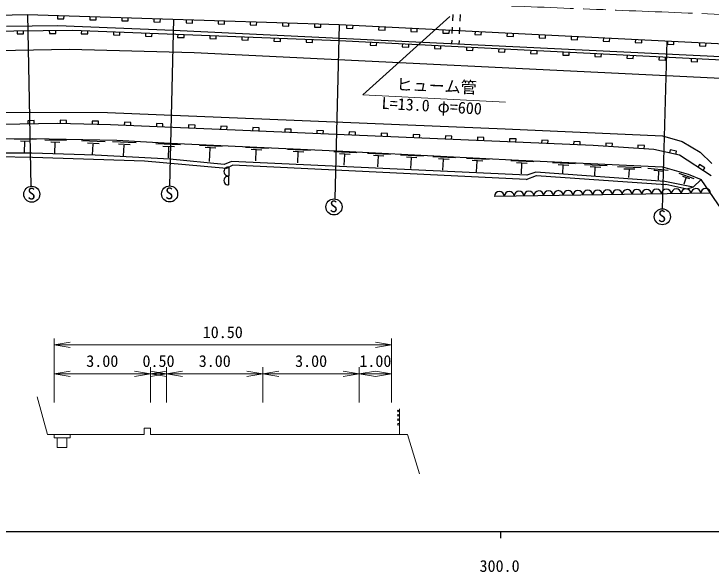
# Model space of a CAD drawing. Units: millimetres at full size, sheet at 1:1000, with parts at other scales. Extents: x 40000 to 680000, y 20000 to 380000.
# Drawn here: x 292270 to 400758, y 198715 to 285526 of the extents above; entities that cross this region are included whole.
import ezdxf
from ezdxf.enums import TextEntityAlignment as Align

# ---------------------------------------------------------------- set-up
doc = ezdxf.new("R2010")
doc.units = ezdxf.units.MM
doc.header["$LTSCALE"] = 1000
doc.linetypes.add('CHAIN', pattern=[18.5, 12, -1.5, 3.5, -1.5])
for name, color, linetype, lineweight in [('M-BGD', 7, 'Continuous', 25), ('M-BMK', 2, 'CHAIN', 13), ('M-STR-HTXT', 7, 'Continuous', 13), ('M-TTL-BAND', 7, 'Continuous', 25)]:
    doc.layers.add(name, color=color, linetype=linetype, lineweight=lineweight)
doc.styles.add('ＭＳ ゴシック', font='')
doc.styles.get('ＭＳ ゴシック').set_extended_font_data('MS Gothic')

# ---------------------------------------------------------------- blocks, each defined once
blk = doc.blocks.new('open_arrow')
at = {"color": 0, "linetype": 'Continuous', "lineweight": -2}
blk.add_lwpolyline([(7.5, 1.25), (0, 0), (7.5, -1.25)], dxfattribs=at)

msp = doc.modelspace()

# ---------------------------------------------------------------- linework, layer by layer
at = {"layer": 'M-BGD'}
for p, q in [((294369, 285443), (294879, 258725)), ((360578, 285463), (360533, 284464)), ((361691, 285418), (361652, 284419)), ((299074, 285290), (299058, 284790)), ((299058, 284790), (300057, 284757)), ((300057, 284757), (300074, 285257)), ((304071, 285127), (304055, 284627)), ((304055, 284627), (305055, 284595)), ((305055, 284595), (305071, 285095)), ((309069, 284965), (309053, 284465)), ((309053, 284465), (310052, 284432)), ((310052, 284432), (310068, 284932)), ((314066, 284802), (314050, 284302)), ((314050, 284302), (315049, 284270)), ((315049, 284270), (315066, 284769)), ((317087, 284704), (316496, 258775)), ((319063, 284639), (319047, 284140)), ((320047, 284107), (320063, 284607)), ((324061, 284477), (324045, 283977)), ((325044, 283945), (325060, 284444)), ((329058, 284314), (329042, 283814)), ((330041, 283782), (330058, 284282)), ((299119, 283671), (291115, 283583)), ((317028, 282969), (299119, 283671)), ((319047, 284140), (320047, 284107)), ((324045, 283977), (325044, 283945)), ((329042, 283814), (330041, 283782)), ((334056, 284152), (334039, 283652)), ((334039, 283652), (335039, 283619)), ((335039, 283619), (335055, 284119)), ((339053, 283989), (339037, 283489)), ((339037, 283489), (340036, 283457)), ((340036, 283457), (340052, 283957)), ((342895, 283864), (342195, 256752)), ((344049, 283807), (344025, 283307)), ((344025, 283307), (345023, 283257)), ((345023, 283257), (345048, 283757)), ((349043, 283558), (349018, 283058)), ((350017, 283008), (350042, 283508)), ((354037, 283309), (354012, 282809)), ((355011, 282760), (355036, 283259)), ((360487, 283465), (360442, 282466)), ((361613, 283419), (361574, 282420)), ((292774, 282913), (292779, 282413)), ((292779, 282413), (293779, 282423)), ((293779, 282423), (293774, 282923)), ((297773, 282963), (297778, 282463)), ((297778, 282463), (298778, 282473)), ((298778, 282473), (298773, 282973)), ((302772, 282947), (302753, 282448)), ((302753, 282448), (303752, 282410)), ((303752, 282410), (303771, 282909)), ((307768, 282757), (307749, 282257)), ((307749, 282257), (308749, 282219)), ((308749, 282219), (308768, 282718)), ((312765, 282566), (312746, 282066)), ((313745, 282028), (313764, 282527)), ((417974, 278109), (317028, 282969)), ((317761, 282375), (317742, 281875)), ((318741, 281837), (318760, 282336)), ((322758, 282184), (322738, 281684)), ((323738, 281646), (323757, 282146)), ((349018, 283058), (350017, 283008)), ((354012, 282809), (355011, 282760)), ((359031, 283060), (359006, 282560)), ((359006, 282560), (360005, 282511)), ((360005, 282511), (360030, 283010)), ((364025, 282811), (364000, 282311)), ((364000, 282311), (364998, 282262)), ((364998, 282262), (365023, 282761)), ((369018, 282562), (368994, 282063)), ((369992, 282013), (370017, 282512)), ((374012, 282313), (373987, 281814)), ((374986, 281764), (375011, 282263)), ((312746, 282066), (313745, 282028)), ((317742, 281875), (318741, 281837)), ((322738, 281684), (323738, 281646)), ((327754, 281993), (327735, 281493)), ((327735, 281493), (328734, 281455)), ((328734, 281455), (328753, 281955)), ((332750, 281802), (332731, 281302)), ((332731, 281302), (333730, 281264)), ((333730, 281264), (333750, 281764)), ((337747, 281611), (337728, 281111)), ((337728, 281111), (338727, 281073)), ((338727, 281073), (338746, 281573)), ((347737, 281167), (347711, 280667)), ((348710, 280616), (348735, 281116)), ((360397, 281467), (360370, 280882)), ((361534, 281421), (361511, 280827)), ((368994, 282063), (369992, 282013)), ((373987, 281814), (374986, 281764)), ((379006, 282064), (378981, 281565)), ((378981, 281565), (379980, 281515)), ((379980, 281515), (380005, 282014)), ((384000, 281815), (383975, 281316)), ((383975, 281316), (384974, 281266)), ((384974, 281266), (384999, 281765)), ((388994, 281566), (388969, 281067)), ((388969, 281067), (389967, 281017)), ((389967, 281017), (389992, 281516)), ((393893, 281322), (393124, 255230)), ((393987, 281317), (393963, 280818)), ((394961, 280768), (394986, 281267)), ((398981, 281068), (398956, 280569)), ((399955, 280519), (399980, 281019)), ((287234, 279814), (300939, 280051)), ((300939, 280051), (320331, 279538)), ((347711, 280667), (348710, 280616)), ((352730, 280912), (352705, 280413)), ((352705, 280413), (353703, 280362)), ((353703, 280362), (353729, 280861)), ((357724, 280658), (357698, 280158)), ((357698, 280158), (358697, 280107)), ((358697, 280107), (358722, 280607)), ((362717, 280403), (362692, 279904)), ((362692, 279904), (363690, 279853)), ((363690, 279853), (363716, 280352)), ((367711, 280148), (367685, 279649)), ((368684, 279598), (368709, 280097)), ((393963, 280818), (394961, 280768)), ((398956, 280569), (399955, 280519)), ((320331, 279538), (565036, 267526)), ((367685, 279649), (368684, 279598)), ((372704, 279894), (372679, 279394)), ((372679, 279394), (373677, 279343)), ((373677, 279343), (373703, 279843)), ((377698, 279639), (377672, 279140)), ((377672, 279140), (378671, 279089)), ((378671, 279089), (378696, 279588)), ((382691, 279384), (382666, 278885)), ((382666, 278885), (383664, 278834)), ((383664, 278834), (383690, 279333)), ((387685, 279130), (387659, 278630)), ((388658, 278580), (388683, 279079)), ((392678, 278875), (392653, 278376)), ((393651, 278325), (393677, 278824)), ((387659, 278630), (388658, 278580)), ((392653, 278376), (393651, 278325)), ((397672, 278621), (397646, 278121)), ((397646, 278121), (398645, 278070)), ((398645, 278070), (398670, 278570)), ((281239, 270068), (294825, 270266)), ((294825, 270266), (306832, 270187)), ((306832, 270187), (368735, 267674)), ((295434, 268933), (294434, 268916)), ((294434, 268916), (294442, 268416)), ((295442, 268433), (295434, 268933)), ((299453, 268983), (299442, 268483)), ((300453, 268959), (299453, 268983)), ((300441, 268459), (300453, 268959)), ((304452, 268864), (304440, 268364)), ((305452, 268840), (304452, 268864)), ((305440, 268340), (305452, 268840)), ((309459, 268703), (309437, 268204)), ((310458, 268660), (309459, 268703)), ((310436, 268161), (310458, 268660)), ((314454, 268488), (314433, 267989)), ((315453, 268445), (314454, 268488)), ((315432, 267946), (315453, 268445)), ((319450, 268273), (319428, 267774)), ((320449, 268230), (319450, 268273)), ((320427, 267731), (320449, 268230)), ((324445, 268058), (324423, 267559)), ((325444, 268015), (324445, 268058)), ((325422, 267516), (325444, 268015)), ((329440, 267843), (329419, 267344)), ((330439, 267800), (329440, 267843)), ((330418, 267301), (330439, 267800)), ((334436, 267628), (334414, 267129)), ((335435, 267585), (334436, 267628)), ((335413, 267086), (335435, 267585)), ((339431, 267413), (339410, 266914)), ((340430, 267370), (339431, 267413)), ((340409, 266871), (340430, 267370)), ((344426, 267198), (344405, 266699)), ((345425, 267155), (344426, 267198)), ((345404, 266656), (345425, 267155)), ((349422, 266983), (349400, 266484)), ((350421, 266940), (349422, 266983)), ((350399, 266441), (350421, 266940)), ((368735, 267674), (393192, 266573)), ((280095, 266006), (295116, 266168)), ((295722, 265976), (292323, 266029)), ((295116, 266168), (308266, 265880)), ((300459, 265824), (297060, 265878)), ((306477, 265644), (302764, 265801)), ((308266, 265880), (316604, 265442)), ((354417, 266768), (354396, 266269)), ((355416, 266725), (354417, 266768)), ((355395, 266226), (355416, 266725)), ((359413, 266553), (359391, 266054)), ((360412, 266510), (359413, 266553)), ((360390, 266011), (360412, 266510)), ((364408, 266338), (364386, 265839)), ((365407, 266295), (364408, 266338)), ((365385, 265796), (365407, 266295)), ((369403, 266123), (369382, 265624)), ((370402, 266080), (369403, 266123)), ((370381, 265581), (370402, 266080)), ((374399, 265908), (374377, 265409)), ((375398, 265865), (374399, 265908)), ((375376, 265366), (375398, 265865)), ((393192, 266573), (396271, 265700)), ((293311, 265764), (294684, 265743)), ((293889, 265624), (293863, 264017)), ((297991, 265612), (298048, 265612)), ((298048, 265612), (299421, 265592)), ((298626, 265472), (298600, 263865)), ((303700, 265473), (305518, 265395)), ((304543, 265286), (304441, 263632)), ((311301, 265493), (307588, 265649)), ((308524, 265321), (310342, 265243)), ((309366, 265134), (309265, 263480)), ((318214, 265145), (314338, 265300)), ((315451, 264977), (317261, 264889)), ((316341, 264785), (316257, 263129)), ((316604, 265442), (342442, 264239)), ((324699, 264887), (321134, 265043)), ((322023, 264793), (323677, 264700)), ((331864, 264573), (328299, 264729)), ((379394, 265693), (379373, 265194)), ((380393, 265650), (379394, 265693)), ((380372, 265151), (380393, 265650)), ((384397, 265438), (384366, 264939)), ((385395, 265374), (384397, 265438)), ((385364, 264875), (385395, 265374)), ((389387, 265121), (389356, 264622)), ((390385, 265058), (389387, 265121)), ((390354, 264559), (390385, 265058)), ((396271, 265700), (399057, 264038)), ((295065, 263847), (289129, 263879)), ((304912, 263557), (295065, 263847)), ((322764, 264645), (322655, 262567)), ((329189, 264480), (330842, 264386)), ((329930, 264331), (329843, 262668)), ((338398, 264269), (334833, 264425)), ((335723, 264176), (337376, 264082)), ((336464, 264027), (336377, 262364)), ((345622, 263926), (342057, 264082)), ((342442, 264239), (370783, 262787)), ((342946, 263833), (344600, 263739)), ((343688, 263685), (343600, 262022)), ((350880, 263657), (347315, 263813)), ((394399, 264392), (394288, 263905)), ((395374, 264169), (394399, 264392)), ((395262, 263682), (395374, 264169)), ((399057, 264038), (400894, 262283)), ((295155, 263221), (289445, 263305)), ((312611, 262642), (295155, 263221)), ((316550, 262952), (304912, 263557)), ((325335, 261508), (312611, 262642)), ((324982, 262100), (316550, 262952)), ((326106, 262592), (324982, 262100)), ((372101, 260435), (326106, 262592)), ((348204, 263563), (349858, 263470)), ((348946, 263415), (348858, 261752)), ((356015, 263394), (352450, 263550)), ((353339, 263300), (354993, 263207)), ((354080, 263152), (353993, 261489)), ((361003, 263138), (357438, 263294)), ((358327, 263045), (359981, 262951)), ((359068, 262896), (358981, 261233)), ((366240, 262870), (362674, 263026)), ((363564, 262776), (365218, 262683)), ((364305, 262628), (364218, 260965)), ((373174, 262517), (369609, 262674)), ((370783, 262787), (393218, 261736)), ((326353, 261999), (325335, 261508)), ((325708, 261687), (325685, 258926)), ((372007, 259768), (326353, 261999)), ((370498, 262424), (372152, 262330)), ((371240, 262276), (371224, 260650)), ((379651, 262214), (376085, 262370)), ((376975, 262120), (378629, 262027)), ((377716, 261972), (377653, 260724)), ((384609, 261888), (381043, 262044)), ((381933, 261795), (383587, 261701)), ((382674, 261646), (382612, 260398)), ((389899, 261584), (386204, 261730)), ((387171, 261457), (388919, 261410)), ((390929, 261553), (394088, 261233)), ((393218, 261736), (397185, 260621)), ((398972, 262116), (398700, 261696)), ((399811, 261573), (398972, 262116)), ((399540, 261153), (399811, 261573)), ((372007, 259768), (373598, 260388)), ((373493, 260938), (372101, 260435)), ((393579, 259475), (373493, 260938)), ((373598, 260388), (393719, 259007)), ((388006, 261309), (387889, 260068)), ((391849, 261209), (392005, 261202)), ((392005, 261202), (393324, 261092)), ((392583, 261069), (392505, 259735)), ((395719, 260734), (398067, 259938)), ((397185, 260621), (399241, 259779)), ((397951, 258567), (393579, 259475)), ((396288, 260297), (397388, 259922)), ((396819, 260008), (396515, 259048)), ((399241, 259779), (397951, 258567)), ((402368, 255162), (399241, 259779)), ((396991, 258279), (393719, 259007)), ((397951, 258567), (396991, 258279)), ((400687, 257644), (367055, 257140))]:
    msp.add_line(p, q, dxfattribs=at)
at = {"layer": 'M-BGD', "lineweight": 13}
for p, q in [((298518, 230110), (298518, 235058)), ((351018, 230110), (351018, 235058)), ((298518, 234058), (351018, 234058)), ((298518, 225110), (298518, 230569)), ((313518, 225110), (313518, 230569)), ((316018, 225110), (316018, 230569)), ((331018, 225110), (331018, 230569)), ((346018, 225110), (346018, 230569)), ((351018, 225110), (351018, 230569)), ((298518, 229569), (313518, 229569)), ((313518, 229569), (316018, 229569)), ((316018, 229569), (331018, 229569)), ((331018, 229569), (346018, 229569)), ((346018, 229569), (351018, 229569)), ((297517, 220110), (295885, 225994)), ((352268, 220110), (352268, 224110)), ((313518, 221110), (312518, 221110)), ((312518, 221110), (312518, 220110)), ((313518, 220110), (313518, 221110)), ((298518, 220110), (297517, 220110)), ((312518, 220110), (298518, 220110)), ((298518, 220110), (301018, 220110)), ((298518, 219610), (298518, 220110)), ((301018, 219610), (298518, 219610)), ((299018, 219610), (299018, 218110)), ((300518, 218110), (300518, 219610)), ((301018, 220110), (301018, 219610)), ((316018, 220110), (313518, 220110)), ((331018, 220110), (316018, 220110)), ((331018, 220110), (346018, 220110)), ((346018, 220110), (351018, 220110)), ((351018, 220110), (353518, 220110)), ((353518, 220110), (355359, 213974)), ((299018, 218110), (300518, 218110))]:
    msp.add_line(p, q, dxfattribs=at)
at = {"layer": 'M-BGD'}
for points in [[(198450, 274385), (208432, 277050), (216909, 278769), (243085, 282263), (263846, 284182), (282441, 285206), (294369, 285443), (342895, 283864), (474209, 277318), (565226, 271515)], [(246385, 280041), (265896, 281854), (283085, 282815), (301404, 283000), (342857, 281416), (417903, 277589), (515019, 272439), (565133, 269572)], [(400799, 260339), (395832, 263551), (391847, 264464), (382410, 265063), (307279, 268297), (298985, 268494), (281443, 268191), (268715, 267393), (256585, 266370), (241392, 264447), (230717, 262635)]]:
    msp.add_lwpolyline(points, dxfattribs=at)
for centre in [(295045, 257486), (316498, 257525), (342074, 255508), (393179, 253981)]:
    msp.add_circle(centre, 1250, dxfattribs=at)
at = {"layer": 'M-BGD', "lineweight": 13}
for centre in [(352083, 223777), (352083, 223095), (352083, 222413), (352083, 221712)]:
    msp.add_circle(centre, 125, dxfattribs=at)
at = {"layer": 'M-BGD'}
for centre, radius, start, end in [((325645, 260997), 693, 84.78777, 274.2462), ((325634, 259616), 693, 84.78777, 274.2462), ((389222, 257457), 765, 1.95046, 179.76475), ((390751, 257480), 765, 1.95046, 179.76475), ((392279, 257503), 765, 1.95046, 179.76475), ((393808, 257526), 765, 1.95046, 179.76475), ((395337, 257549), 765, 1.95046, 179.76475), ((396866, 257572), 765, 1.95046, 179.76475), ((398394, 257595), 765, 1.95046, 179.76475), ((399923, 257618), 765, 1.95046, 179.76475), ((367820, 257137), 765, 1.95046, 179.76475), ((369349, 257160), 765, 1.95046, 179.76475), ((370877, 257183), 765, 1.95046, 179.76475), ((372406, 257206), 765, 1.95046, 179.76475), ((373935, 257229), 765, 1.95046, 179.76475), ((375463, 257251), 765, 1.95046, 179.76475), ((376992, 257274), 765, 1.95046, 179.76475), ((378521, 257297), 765, 1.95046, 179.76475), ((380050, 257320), 765, 1.95046, 179.76475), ((381578, 257343), 765, 1.95046, 179.76475), ((383107, 257366), 765, 1.95046, 179.76475), ((384636, 257389), 765, 1.95046, 179.76475), ((386165, 257412), 765, 1.95046, 179.76475), ((387693, 257435), 765, 1.95046, 179.76475)]:
    msp.add_arc(centre, radius, start, end, dxfattribs=at)
at = {"layer": 'M-BMK'}
msp.add_arc((-396392, -19459045), 19760655, 87.58921, 87.77817, dxfattribs=at)
at = {"layer": 'M-STR-HTXT'}
for p, q in [((360083, 285144), (346561, 272966)), ((346561, 272966), (368757, 271782))]:
    msp.add_line(p, q, dxfattribs=at)
at = {"layer": 'M-TTL-BAND'}
for p, q in [((40000, 205000), (579000, 205000)), ((368000, 205000), (368000, 204000))]:
    msp.add_line(p, q, dxfattribs=at)

# ---------------------------------------------------------------- block references
at = {"layer": 'M-BGD', "lineweight": 13, "xscale": 333, "yscale": 333}
for p in [(298518, 234058), (298518, 229569), (313518, 229569), (316018, 229569), (331018, 229569), (346018, 229569)]:
    msp.add_blockref('open_arrow', p, dxfattribs=at)
at = {"layer": 'M-BGD', "lineweight": 13, "xscale": 333, "yscale": 333, "rotation": 180}
for p in [(351018, 234058), (313518, 229569), (316018, 229569), (331018, 229569), (346018, 229569), (351018, 229569)]:
    msp.add_blockref('open_arrow', p, dxfattribs=at)

# ---------------------------------------------------------------- texts
at = {"layer": 'M-BGD', "style": 'ＭＳ ゴシック'}
for p in [(294367, 256112), (315819, 256152), (341395, 254135), (392500, 252607)]:
    msp.add_text('S', height=1833, dxfattribs=at).set_placement(p, align=Align.BOTTOM_LEFT)
for s, p in [('10.50', (324768, 234558)), ('3.00', (306018, 230069)), ('0.50', (314768, 230069)), ('3.00', (323518, 230069)), ('3.00', (338518, 230069)), ('1.00', (348518, 230069))]:
    msp.add_text(s, height=1833, dxfattribs=at).set_placement(p, align=Align.BOTTOM_CENTER)
at = {"layer": 'M-STR-HTXT', "style": 'ＭＳ ゴシック'}
for s, rotation, p in [('ヒューム管', 357.585, (351740, 273133)), ('L=13.0 φ=600', 356.632, (349419, 270227))]:
    msp.add_text(s, height=1833, rotation=rotation, dxfattribs=at).set_placement(p, align=Align.BOTTOM_LEFT)
at = {"layer": 'M-TTL-BAND', "style": 'ＭＳ ゴシック'}
msp.add_text('300.0', height=1833, dxfattribs=at).set_placement((367844, 198195), align=Align.BOTTOM_CENTER)

doc.saveas('drawing.dxf')
